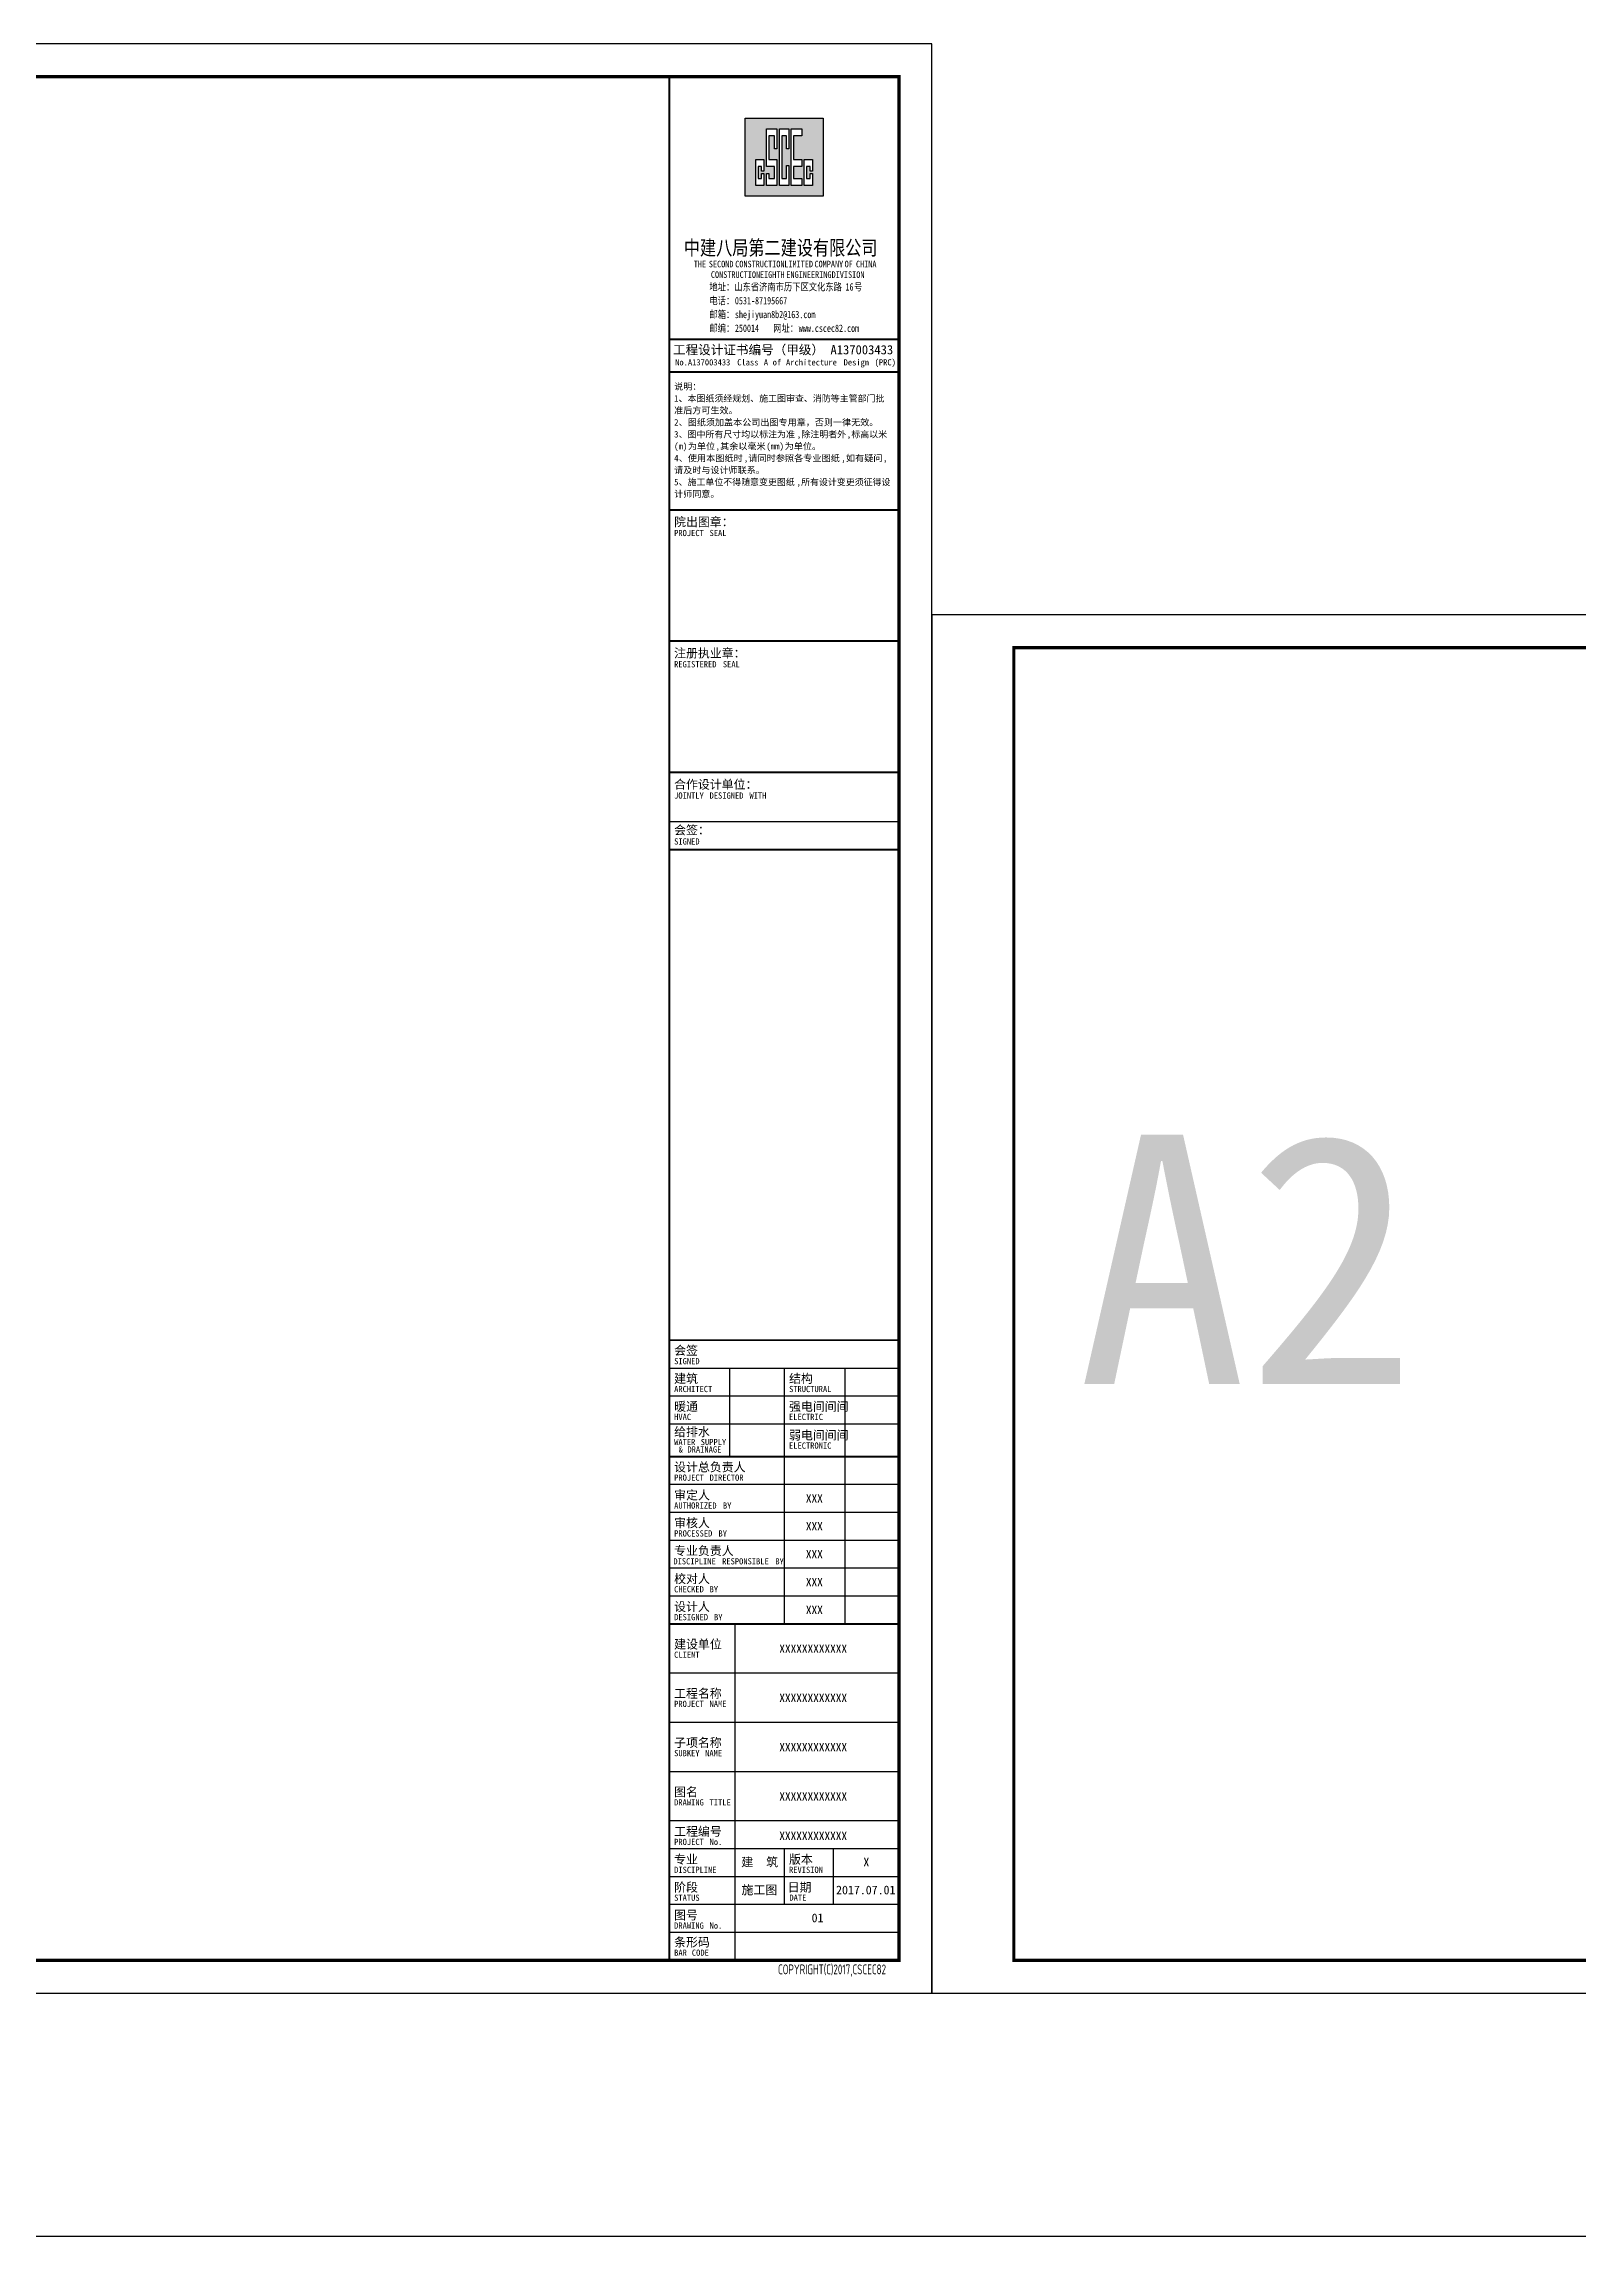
# Model space of a CAD drawing. Extents: x 6824721 to 16538177, y 2478193 to 6665639.
# Drawn here: x 7209950 to 7256691, y 2892982 to 2959785 of the extents above; entities that cross this region are included whole.
import ezdxf

# ---------------------------------------------------------------- set-up
doc = ezdxf.new("R2010")
doc.units = 0
doc.header["$LTSCALE"] = 10
for name, color, linetype in [('PUB_TEXT', 7, 'Continuous'), ('PUB_TITLE', 4, 'Continuous'), ('公共图框-144', 144, 'Continuous')]:
    doc.layers.add(name, color=color, linetype=linetype)
doc.styles.add('8B2_01', font='simhei.ttf', dxfattribs={"width": 0.8})
doc.styles.add('8B2_02', font='tssdeng.shx', dxfattribs={"width": 0.7, "bigfont": 'TSSDCHN.shx'})
doc.styles.add('8B2_03', font='', dxfattribs={"height": 3})
doc.styles.get('8B2_03').set_extended_font_data('SimSun')

# ---------------------------------------------------------------- blocks, each defined once
blk = doc.blocks.new('图签信息栏')
at = {"layer": '公共图框-144'}
for p, q in [((495759, -360261), (502759, -360261)), ((497609, -362961), (497609, -360261)), ((499259, -360261), (499259, -362961)), ((501109, -360261), (501109, -362961)), ((495759, -361111), (502759, -361111)), ((495759, -361961), (502759, -361961)), ((499259, -362961), (499259, -368061)), ((501109, -362961), (501109, -368061)), ((502759, -363811), (495759, -363811)), ((502759, -364661), (495759, -364661)), ((502759, -365511), (495759, -365511)), ((502759, -366361), (495759, -366361)), ((502759, -367211), (495759, -367211)), ((497759, -368061), (497759, -378311)), ((502759, -369561), (495759, -369561)), ((502759, -371061), (495759, -371061)), ((502759, -372561), (495759, -372561)), ((502759, -374061), (495759, -374061)), ((502759, -374061), (495759, -374061)), ((502759, -374911), (495759, -374911)), ((499259, -374911), (499259, -376611)), ((500759, -374911), (500759, -376611)), ((502759, -375761), (495759, -375761)), ((502759, -376611), (495759, -376611)), ((502759, -377461), (495759, -377461))]:
    blk.add_line(p, q, dxfattribs=at)
at = {"layer": '公共图框-144', "const_width": 50}
blk.add_lwpolyline([(495759, -359411), (502759, -359411), (502759, -378311), (495759, -378311)], close=True, dxfattribs=at)
at = {"layer": '公共图框-144', "const_width": 60}
for points in [[(502759, -362961), (495759, -362961)], [(495759, -368061), (502759, -368061)]]:
    blk.add_lwpolyline(points, dxfattribs=at)
at = {"layer": '公共图框-144', "style": '8B2_03'}
for s, height, p in [('SIGNED', 189.9, (495910, -360145)), ('会签', 265.8, (495910, -359859)), ('建筑', 265.8, (495910, -360716)), ('结构', 265.8, (499410, -360716)), ('ARCHITECT', 189.9, (495910, -360995)), ('暖通', 265.8, (495910, -361566)), ('STRUCTURAL', 189.9, (499410, -360995)), ('强电间间间', 265.8, (499410, -361566)), ('给排水', 265.8, (495910, -362338)), ('HVAC', 189.9, (495910, -361845)), ('ELECTRIC', 189.9, (499410, -361845)), ('WATER', 189.9, (495910, -362610)), ('&', 190, (496045, -362836)), ('DRAINAGE', 189.9, (496315, -362836)), ('SUPPLY', 189.9, (496720, -362610)), ('弱电间间间', 265.8, (499410, -362440)), ('ELECTRONIC', 189.9, (499410, -362719)), ('设计总负责人', 265.8, (495910, -363412)), ('PROJECT', 189.9, (495910, -363695)), ('审定人', 265.8, (495910, -364266)), ('DIRECTOR', 189.9, (496990, -363695)), ('AUTHORIZED', 189.9, (495910, -364545)), ('BY', 189.9, (497396, -364545)), ('XXX', 252.8, (499923, -364358)), ('PROCESSED', 189.9, (495910, -365395)), ('审核人', 265.8, (495910, -365115)), ('BY', 189.9, (497261, -365395)), ('XXX', 252.8, (499923, -365208)), ('DISCIPLINE', 189.9, (495886, -366245)), ('专业负责人', 265.8, (495910, -365962)), ('RESPONSIBLE', 189.87, (497372, -366245)), ('BY', 189.9, (498992, -366245)), ('XXX', 252.8, (499923, -366058)), ('校对人', 265.8, (495910, -366816)), ('XXX', 252.8, (499923, -366908)), ('CHECKED', 189.9, (495910, -367095)), ('设计人', 265.8, (495910, -367666)), ('BY', 189.9, (496990, -367095)), ('DESIGNED', 189.9, (495910, -367945)), ('BY', 189.9, (497125, -367945)), ('XXX', 252.8, (499923, -367758)), ('建设单位', 265.8, (495909, -368811)), ('XXXXXXXXXXXX', 252.81, (499114, -368938)), ('CLIENT', 189.9, (495909, -369090)), ('工程名称', 265.8, (495909, -370311)), ('PROJECT', 189.9, (495909, -370590)), ('NAME', 189.9, (496989, -370590)), ('XXXXXXXXXXXX', 252.81, (499114, -370438)), ('SUBKEY', 189.9, (495909, -372090)), ('子项名称', 265.8, (495909, -371811)), ('NAME', 189.9, (496854, -372090)), ('XXXXXXXXXXXX', 252.81, (499114, -371938)), ('DRAWING', 189.9, (495909, -373590)), ('图名', 265.8, (495909, -373311)), ('TITLE', 189.9, (496989, -373590)), ('工程编号', 265.8, (495910, -374516)), ('PROJECT', 189.9, (495910, -374795)), ('No.', 189.9, (496990, -374795)), ('XXXXXXXXXXXX', 252.81, (499114, -374644)), ('专业', 265.8, (495910, -375365)), ('建', 266, (497958, -375448)), ('筑', 266, (498714, -375448)), ('版本', 265.8, (499410, -375366)), ('X', 266, (501674, -375448)), ('DISCIPLINE', 189.9, (495910, -375645)), ('阶段', 265.8, (495910, -376216)), ('施工图', 265.8, (497965, -376298)), ('REVISION', 189.9, (499410, -375645)), ('日期', 265.8, (499370, -376216)), ('2017.07.01', 265.8, (500843, -376298)), ('STATUS', 189.9, (495910, -376495)), ('DATE', 189.9, (499421, -376495)), ('DRAWING', 189.9, (495910, -377345)), ('图号', 265.8, (495910, -377066)), ('No.', 189.9, (496990, -377345)), ('条形码', 265.8, (495910, -377890)), ('BAR', 189.9, (495910, -378170)), ('CODE', 189.9, (496450, -378170))]:
    blk.add_text(s, height=height, dxfattribs=at).set_placement(p)
blk = doc.blocks.new('A1图签')
at = {"layer": '公共图框-144'}
h = blk.add_hatch(color=140, dxfattribs=at)
h.paths.add_polyline_path([(500447, -322173), (498071, -322173), (498071, -324549), (500447, -324549)])
h.paths.add_polyline_path([(499799, -322713), (499547, -322713), (499547, -323433), (499799, -323433), (499799, -323649), (499547, -323649), (499547, -324009), (499799, -324009), (499799, -324225), (499475, -324225), (499475, -322497), (499799, -322497)], flags=16)
h.paths.add_polyline_path([(500123, -323433), (500123, -323793), (500051, -323793), (500051, -323649), (499943, -323649), (499943, -324009), (500051, -324009), (500051, -323865), (500123, -323865), (500123, -324225), (499871, -324225), (499871, -323433)], flags=16)
h.paths.add_polyline_path([(499403, -323109), (499331, -323109), (499331, -322713), (499187, -322713), (499187, -324009), (499331, -324009), (499331, -323613), (499403, -323613), (499403, -324225), (499115, -324225), (499115, -322497), (499403, -322497)], flags=16)
h.paths.add_polyline_path([(499043, -323109), (498971, -323109), (498971, -322713), (498791, -322713), (498791, -323433), (499043, -323433), (499043, -324225), (498719, -324225), (498719, -323865), (498791, -323865), (498791, -324009), (498971, -324009), (498971, -323649), (498719, -323649), (498719, -322497), (499043, -322497)], flags=16)
h.paths.add_polyline_path([(498647, -323433), (498647, -323793), (498575, -323793), (498575, -323649), (498467, -323649), (498467, -324009), (498575, -324009), (498575, -323865), (498647, -323865), (498647, -324225), (498395, -324225), (498395, -323433)], flags=16)
for p, q in [((495759, -343611), (502759, -343611)), ((502759, -344461), (495759, -344461)), ((502759, -344461), (495759, -344461))]:
    blk.add_line(p, q, dxfattribs=at)
at = {"layer": '公共图框-144', "const_width": 60}
blk.add_lwpolyline([(495759, -320911), (502759, -320911), (502759, -378311), (495759, -378311)], close=True, dxfattribs=at)
at = {"layer": '公共图框-144', "color": 140}
for points in [[(500447, -324549), (498071, -324549), (498071, -322173), (500447, -322173)], [(498791, -322713), (498791, -323433), (499043, -323433), (499043, -324225), (498719, -324225), (498719, -323865), (498791, -323865), (498791, -324009), (498971, -324009), (498971, -323649), (498719, -323649), (498719, -322497), (499043, -322497), (499043, -323109), (498971, -323109), (498971, -322713)], [(499331, -322713), (499187, -322713), (499187, -324009), (499331, -324009), (499331, -323613), (499403, -323613), (499403, -324225), (499115, -324225), (499115, -322497), (499403, -322497), (499403, -323109), (499331, -323109)], [(499547, -323433), (499799, -323433), (499799, -323649), (499547, -323649), (499547, -324009), (499799, -324009), (499799, -324225), (499475, -324225), (499475, -322497), (499799, -322497), (499799, -322713), (499547, -322713)], [(498647, -323865), (498647, -324225), (498395, -324225), (498395, -323433), (498647, -323433), (498647, -323793), (498575, -323793), (498575, -323649), (498467, -323649), (498467, -324009), (498575, -324009), (498575, -323865)], [(500123, -323865), (500123, -324225), (499871, -324225), (499871, -323433), (500123, -323433), (500123, -323793), (500051, -323793), (500051, -323649), (499943, -323649), (499943, -324009), (500051, -324009), (500051, -323865)]]:
    blk.add_lwpolyline(points, close=True, dxfattribs=at)
at = {"layer": '公共图框-144', "const_width": 60}
for points in [[(495759, -328911), (502759, -328911)], [(495759, -329911), (502759, -329911)], [(495759, -334111), (502759, -334111)], [(495759, -338111), (502759, -338111)], [(495759, -342111), (502759, -342111)], [(495759, -344461), (502759, -344461)]]:
    blk.add_lwpolyline(points, dxfattribs=at)
at = {"layer": '公共图框-144'}
blk.add_blockref('图签信息栏', (0, 0), dxfattribs=at)
for s, height, style, width, p in [('中建八局第二建设有限公司', 450.63, '8B2_01', 0.8, (496205, -326350)), ('THE', 199.8, '8B2_01', 0.8, (496507, -326721)), ('SECOND', 199.8, '8B2_01', 0.8, (496967, -326721)), ('CONSTRUCTION', 199.78, '8B2_01', 0.8, (497771, -326721)), ('LIMITED', 199.8, '8B2_01', 0.8, (499265, -326721)), ('COMPANY', 199.8, '8B2_01', 0.8, (500185, -326721)), ('OF', 199.8, '8B2_01', 0.8, (501104, -326721)), ('CHINA', 199.8, '8B2_01', 0.8, (501449, -326721)), ('地址：山东省济南市历下区文化东路', 225.32, '8B2_01', 0.8, (496984, -327429)), ('CONSTRUCTION', 199.78, '8B2_01', 0.8, (497029, -327042)), ('EIGHTH', 199.8, '8B2_01', 0.8, (498523, -327042)), ('ENGINEERING', 199.78, '8B2_01', 0.8, (499328, -327042)), ('DIVISION', 199.8, '8B2_01', 0.8, (500707, -327042)), ('16', 225.3, '8B2_01', 0.8, (501131, -327429)), ('号', 225, '8B2_01', 0.8, (501391, -327429)), ('电话：', 225.3, '8B2_01', 0.8, (496984, -327849)), ('0531-87195667', 225.32, '8B2_01', 0.8, (497761, -327849)), ('邮箱：', 225.3, '8B2_01', 0.8, (496984, -328269)), ('邮编：', 225.3, '8B2_01', 0.8, (496984, -328689)), ('250014', 225.3, '8B2_01', 0.8, (497761, -328689)), ('shejiyuan8b2@163.com', 225.32, '8B2_01', 0.8, (497761, -328269)), ('网址：', 225.3, '8B2_01', 0.8, (498928, -328689)), ('www.cscec82.com', 225.32, '8B2_01', 0.8, (499706, -328689)), ('1', 197, '8B2_03', 0.985859, (495909, -330815)), ('、本图纸须经规划、施工图审查、消防等主管部门批', 197.47, '8B2_03', 0.985859, (496047, -330815)), ('3', 197, '8B2_03', 0.985859, (495909, -331907)), ('、图中所有尺寸均以标注为准', 197.47, '8B2_03', 0.985859, (496047, -331907)), (',', 197, '8B2_03', 0.985859, (499647, -331907)), ('除注明者外', 197.5, '8B2_03', 0.985859, (499785, -331907)), (',', 197, '8B2_03', 0.985859, (501170, -331907)), ('标高以米', 197.5, '8B2_03', 0.985859, (501308, -331907)), ('4', 197, '8B2_03', 1.00729, (495909, -332635)), ('、使用本图纸时', 197.5, '8B2_03', 1.00729, (496050, -332635)), (',', 197, '8B2_03', 1.00729, (498031, -332635)), ('请同时参照各专业图纸', 197.5, '8B2_03', 1.00729, (498172, -332635)), (',', 197, '8B2_03', 1.00729, (501001, -332635)), ('如有疑问', 197.5, '8B2_03', 1.00729, (501142, -332635)), (',', 197, '8B2_03', 1.00729, (502274, -332635)), ('5', 197, '8B2_03', 0.983896, (495909, -333363)), ('、施工单位不得随意变更图纸', 197.47, '8B2_03', 0.983896, (496047, -333363)), (',', 197, '8B2_03', 0.983896, (499639, -333363)), ('所有设计变更须征得设', 197.5, '8B2_03', 0.983896, (499777, -333363)), ('COPYRIGHT(C)2017,CSCEC82', 300, '8B2_02', 0.7, (499075, -378734))]:
    blk.add_text(s, height=height, dxfattribs=dict(at, style=style, width=width)).set_placement(p)
at = {"layer": '公共图框-144', "style": '8B2_03'}
for s, height, p in [('工程设计证书编号（甲级）', 281.01, (495876, -329372)), ('A137003433', 281, (500672, -329372)), ('No.A137003433', 189.87, (495942, -329710)), ('Class', 189.9, (497832, -329710)), ('A', 190, (498642, -329710)), ('of', 189.9, (498912, -329710)), ('Architecture', 189.87, (499318, -329710)), ('Design', 189.9, (501073, -329710)), ('(PRC)', 189.9, (502018, -329710)), ('说明：', 197.5, (495909, -330451)), ('准后方可生效。', 197.5, (495909, -331179)), ('、图纸须加盖本公司出图专用章，否则一律无效。', 197.47, (496049, -331543)), ('2', 197, (495909, -331543)), ('(m)', 197.5, (495909, -332271)), ('为单位', 197.5, (496330, -332271)), (',', 197, (497173, -332271)), ('其余以毫米', 197.5, (497313, -332271)), ('(mm)', 197.5, (498717, -332271)), ('为单位。', 197.5, (499279, -332271)), ('请及时与设计师联系。', 197.5, (495909, -332999)), ('计师同意。', 197.5, (495909, -333727)), ('院出图章：', 265.8, (495909, -334611)), ('PROJECT', 189.9, (495909, -334911)), ('SEAL', 189.9, (496989, -334911)), ('注册执业章：', 265.8, (495909, -338611)), ('REGISTERED', 189.9, (495909, -338911)), ('SEAL', 189.9, (497394, -338911)), ('合作设计单位：', 265.8, (495909, -342611)), ('JOINTLY', 189.9, (495909, -342911)), ('DESIGNED', 189.9, (496989, -342911)), ('WITH', 189.9, (498204, -342911)), ('会签：', 265.8, (495909, -344002)), ('SIGNED', 189.9, (495909, -344310))]:
    blk.add_text(s, height=height, dxfattribs=at).set_placement(p)

msp = doc.modelspace()

# ---------------------------------------------------------------- linework, layer by layer
at = {"layer": 'PUB_TITLE'}
for points in [[(7152900.2, 2900384.7), (7237000.2, 2900384.7), (7237000.2, 2959784.7), (7152900.2, 2959784.7)], [(7237000.2, 2900384.7), (7296400.2, 2900384.7), (7296400.2, 2942384.7), (7237000.2, 2942384.7)]]:
    msp.add_lwpolyline(points, close=True, dxfattribs=at)
at = {"layer": 'PUB_TITLE', "const_width": 100}
for points in [[(7155400.2, 2901384.7), (7236000.2, 2901384.7), (7236000.2, 2958784.7), (7155400.2, 2958784.7)], [(7239500.2, 2901384.7), (7295400.2, 2901384.7), (7295400.2, 2941384.7), (7239500.2, 2941384.7)]]:
    msp.add_lwpolyline(points, close=True, dxfattribs=at)
at = {"layer": '公共图框-144'}
msp.add_line((6825393.7, 2892982.5), (7316400.2, 2892982.5), dxfattribs=at)

# ---------------------------------------------------------------- block references
at = {"layer": '公共图框-144', "rotation": 4.987572218754753e-08}
msp.add_blockref('A1图签', (6733241.2, 3279695.7), dxfattribs=at)

# ---------------------------------------------------------------- texts
at = {"layer": 'PUB_TEXT', "style": '8B2_03'}
msp.add_text('A2', height=7594.94, rotation=0, dxfattribs=at).set_placement((7241431.2, 2918948.6))
at = {"layer": 'PUB_TEXT', "color": 4, "style": '8B2_03'}
for s, height, p in [('XXXXXXXXXXXX', 252.809, (7232355.6, 2906257.2)), ('01', 265.82, (7233339.2, 2902547.4))]:
    msp.add_text(s, height=height, rotation=0, dxfattribs=at).set_placement(p)

doc.saveas('drawing.dxf')
